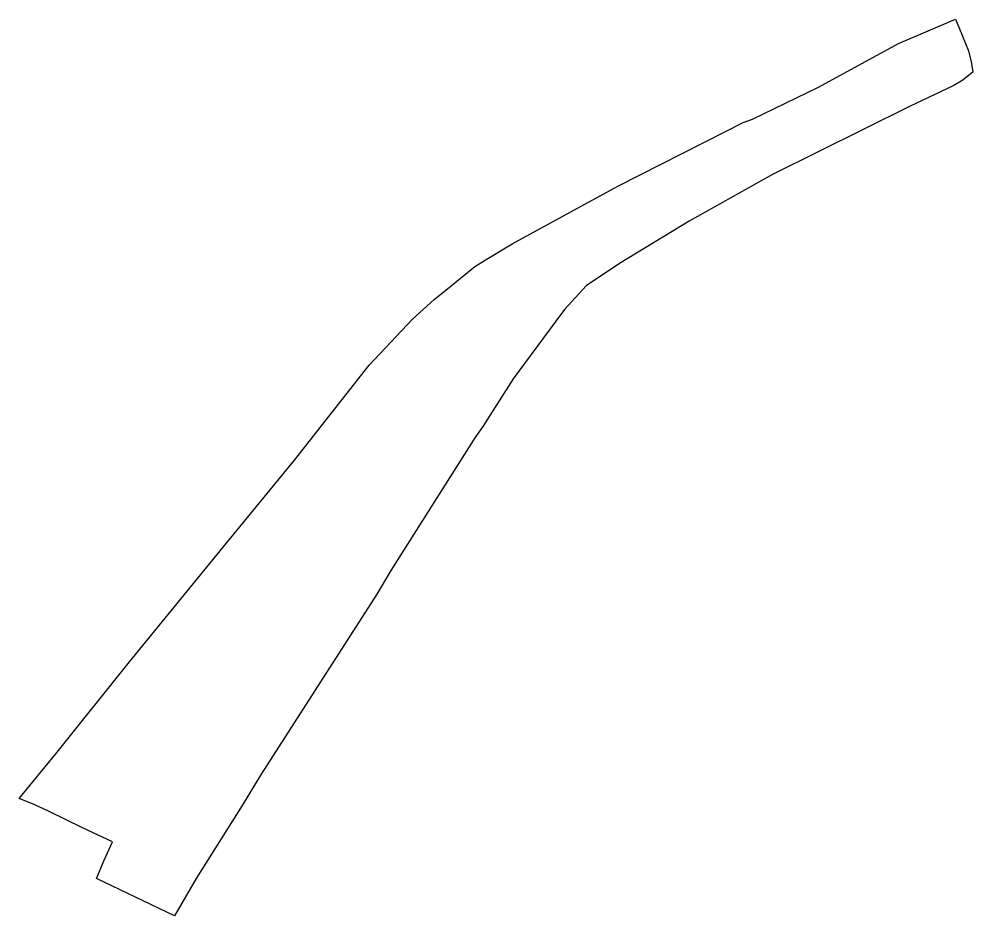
# Model space of a CAD drawing. Header units: millimetres. Extents: x 621481 to 621942, y 1339870 to 1340304.
import ezdxf

# ---------------------------------------------------------------- set-up
doc = ezdxf.new("R2010")
doc.units = ezdxf.units.MM

msp = doc.modelspace()

# ---------------------------------------------------------------- linework, layer by layer
at = {"color": 0}
msp.add_lwpolyline([(621480.73, 1339926.74), (621498.46, 1339948.37), (621534.07, 1339992.91), (621579.32, 1340048.33), (621613.74, 1340090.27), (621649.95, 1340136.2), (621670.84, 1340158.45), (621681.34, 1340168.02), (621689.45, 1340174.6), (621700.97, 1340183.95), (621705.68, 1340186.84), (621718.97, 1340194.93), (621770.06, 1340222.72), (621822.08, 1340249.16), (621830.57, 1340253.53), (621835.13, 1340255.11), (621866.95, 1340270.67), (621905.64, 1340291.69), (621933.25, 1340303.57), (621935.14, 1340298.92), (621939.43, 1340288.23), (621940.77, 1340282.92), (621941.63, 1340277.93), (621939.34, 1340276.05), (621936.78, 1340274.08), (621932.44, 1340271.48), (621910.98, 1340261.28), (621844.74, 1340228.5), (621804.51, 1340205.82), (621770.81, 1340185.36), (621754.7, 1340174.66), (621744.26, 1340163.17), (621740.1, 1340157.6), (621719.53, 1340129.66), (621704.81, 1340106.57), (621701.03, 1340101.2), (621660.43, 1340037.08), (621653.56, 1340025.52), (621597.67, 1339938.52), (621588.48, 1339923.36), (621566.36, 1339888.14), (621555.85, 1339870.03), (621518.1, 1339888.09), (621521.82, 1339897.01), (621525.85, 1339905.84), (621511.31, 1339912.64), (621494.94, 1339920.63), (621488.38, 1339923.77), (621480.73, 1339926.74)], dxfattribs=at)

doc.saveas('drawing.dxf')
